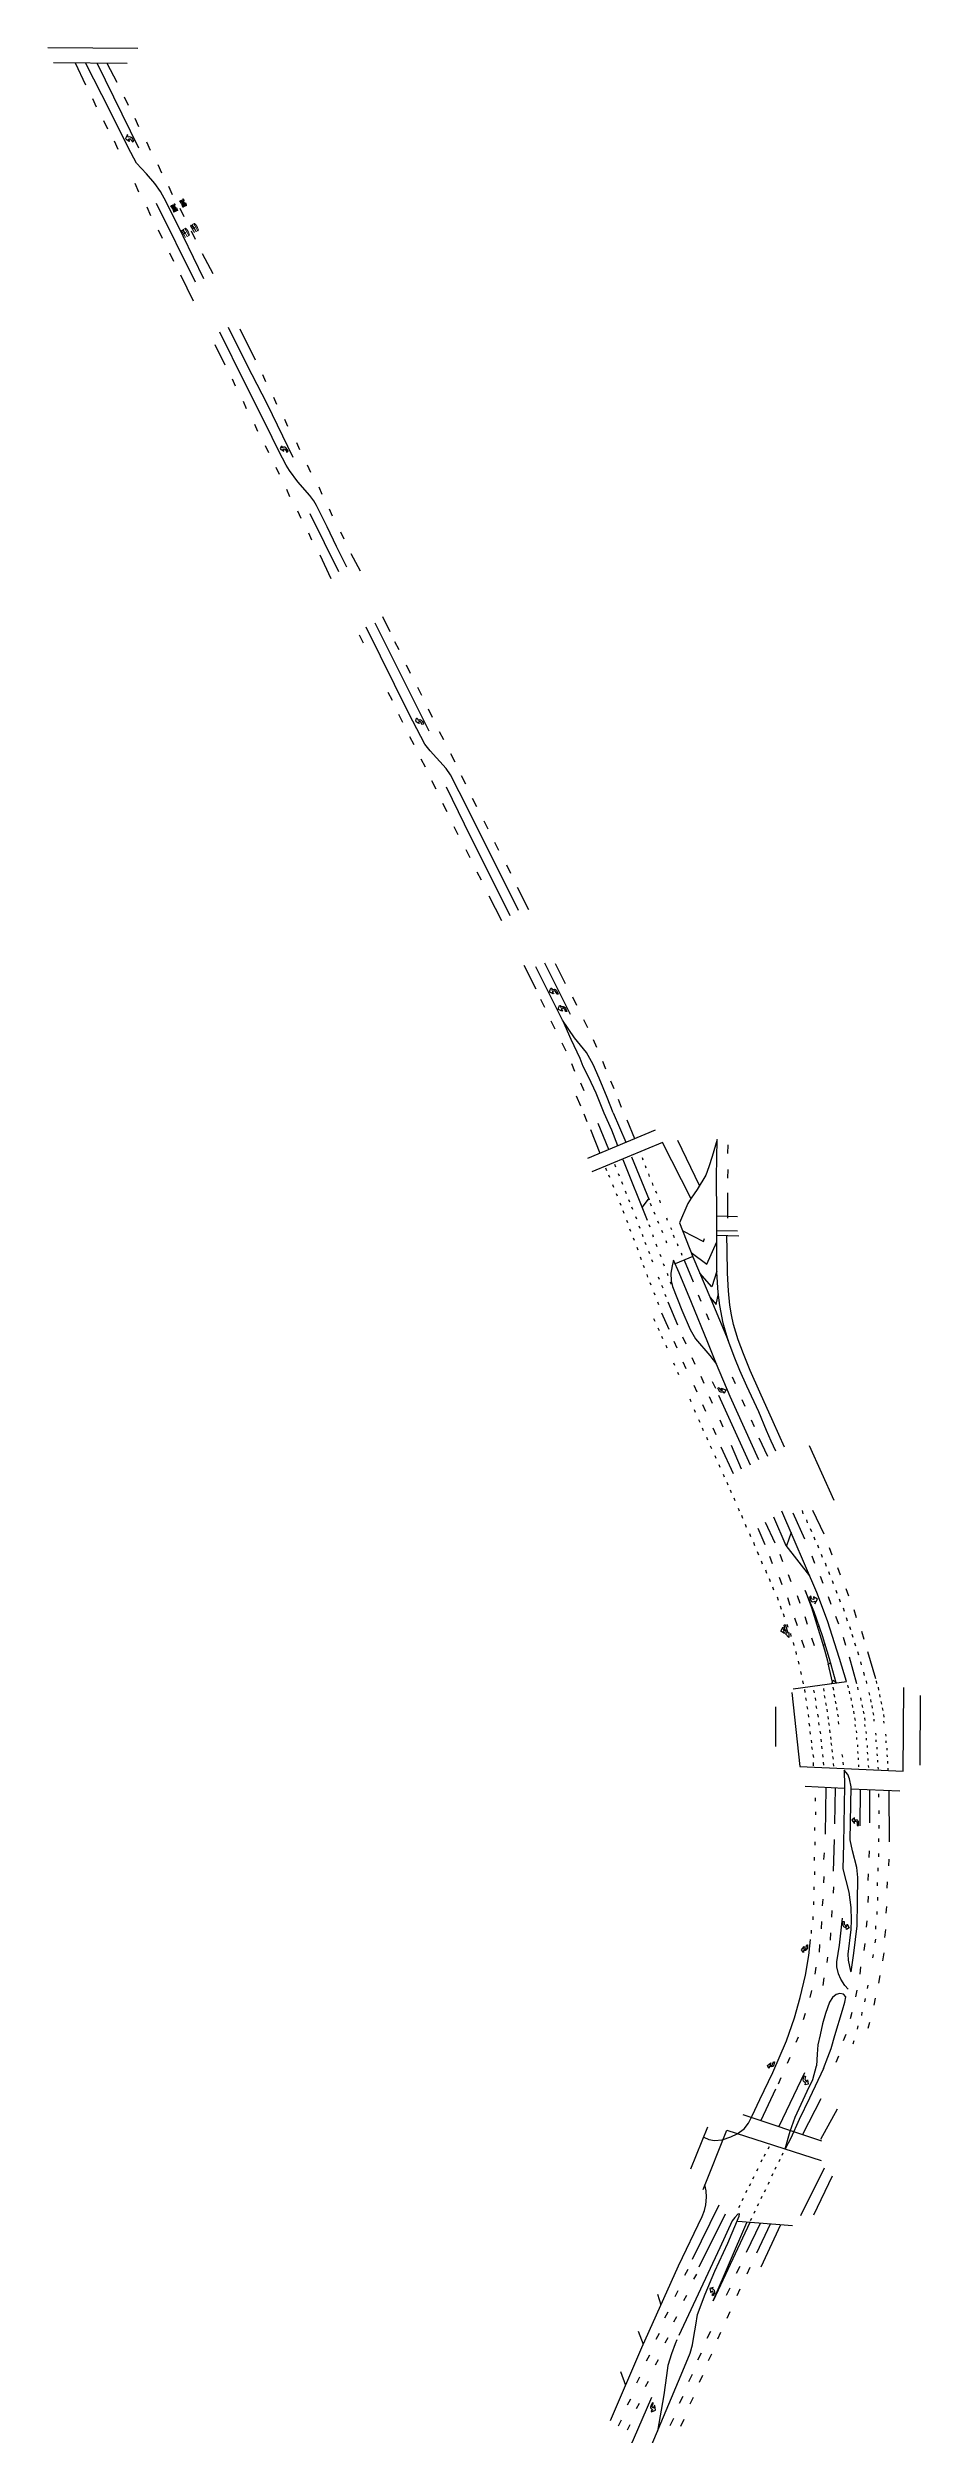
# Model space of a CAD drawing. Extents: x 6448775 to 6456929, y 1869110 to 1876805.
# Drawn here: x 6451612 to 6452513, y 1873497 to 1875964 of the extents above; entities that cross this region are included whole.
import ezdxf
from ezdxf.enums import TextEntityAlignment as Align

# ---------------------------------------------------------------- set-up
doc = ezdxf.new("R2010")
doc.units = 0
doc.header["$LTSCALE"] = 100
doc.header["$MEASUREMENT"] = 0
doc.linetypes.add('D5', pattern=[1.05, 1, -0.05])
doc.layers.add('150', color=3, linetype='D5')
doc.layers.add('154', color=3, linetype='CONTINUOUS')
doc.styles.get("Standard").update_dxf_attribs({"font": 'SIMPLEX.SHX'})

msp = doc.modelspace()

# ---------------------------------------------------------------- linework, layer by layer
at = {"layer": '150'}
for points in [[(6452196, 1874862.8), (6452189.7, 1874878.7), (6452181.3, 1874898.9), (6452175.2, 1874913), (6452168.2, 1874925.3), (6452156, 1874940.4), (6452143.5, 1874958.6), (6452116, 1875013.9)], [(6452143.5, 1874958.6), (6452152, 1874939.1), (6452161.3, 1874919.5), (6452164.6, 1874911)], [(6452164.6, 1874911), (6452170.3, 1874899.8), (6452177.9, 1874883.5), (6452186.3, 1874862.8), (6452194.1, 1874845.4), (6452200.5, 1874829.1)], [(6452196, 1874862.8), (6452208.9, 1874832.6)], [(6452231.4, 1874751.5), (6452206.3, 1874814.5)], [(6452214.9, 1874817.6), (6452233.2, 1874773.1)], [(6452232.6, 1874774.7), (6452225.8, 1874765.5)], [(6452346.4, 1874504.2), (6452316.8, 1874569.8), (6452302.7, 1874603), (6452293.6, 1874625.6), (6452276.9, 1874667), (6452264.2, 1874697.6), (6452258.3, 1874710.7), (6452256.8, 1874704.8), (6452255.5, 1874697.1), (6452255.7, 1874689.3), (6452257.3, 1874683.4), (6452266.8, 1874659), (6452275.3, 1874638.9), (6452281, 1874629.4), (6452295.7, 1874612.2), (6452302.7, 1874603)], [(6452361.7, 1874445.3), (6452374.5, 1874415.6), (6452398.9, 1874384.3)], [(6452436.9, 1874275), (6452429.8, 1874298.9), (6452417.5, 1874337.7), (6452406.4, 1874367.1), (6452370.1, 1874451.2)], [(6452379.7, 1874428.9), (6452374.9, 1874415.2)], [(6452426.5, 1874273.6), (6452419.5, 1874298.6), (6452412.2, 1874322.3), (6452403.5, 1874347.1), (6452394.4, 1874369.1), (6452400.7, 1874351.4), (6452407.9, 1874329.3), (6452411, 1874319.1), (6452414.2, 1874307.6), (6452417.3, 1874296.5), (6452418.8, 1874289.2), (6452422.5, 1874273)], [(6452413.3, 1873874.8), (6452417.8, 1873886.5), (6452421.2, 1873895.5), (6452425.1, 1873909), (6452433, 1873935.2), (6452435.4, 1873943.5), (6452436.2, 1873949.1), (6452433.9, 1873951.7), (6452430, 1873952.6), (6452426.4, 1873951.3), (6452422.7, 1873948.5), (6452419.3, 1873943.5), (6452415.2, 1873931.8), (6452412.4, 1873921), (6452409.8, 1873909.7), (6452407.3, 1873899.4), (6452406.6, 1873889.7), (6452406, 1873877.7)], [(6452413.3, 1873874.8), (6452398.9, 1873844.3), (6452388, 1873822.2), (6452379.6, 1873802.9), (6452373.6, 1873792), (6452378.9, 1873810), (6452384.1, 1873824.6), (6452396.3, 1873851.6), (6452402.1, 1873863.6), (6452406, 1873877.7)], [(6452235.1, 1873484.4), (6452266.3, 1873558.3), (6452275.4, 1873580.6), (6452277.9, 1873589.3), (6452279.4, 1873598), (6452281.4, 1873609.6), (6452282.9, 1873620.5), (6452290.9, 1873641.6), (6452301.1, 1873665.4), (6452314.4, 1873694.5), (6452326.1, 1873722.3), (6452326.5, 1873724.7), (6452324.7, 1873724.3), (6452321.8, 1873720.9), (6452319, 1873717.5), (6452306.3, 1873689.5), (6452259.9, 1873590.4), (6452256.1, 1873580.1), (6452252.5, 1873567.8), (6452251, 1873557.4), (6452248.2, 1873537.6), (6452241.8, 1873500.1)]]:
    msp.add_lwpolyline(points, dxfattribs=at)
msp.add_lwpolyline([(6452441.9, 1873975), (6452444.7, 1873994.1), (6452448, 1874022.3), (6452448.5, 1874047.3), (6452448.7, 1874072.4), (6452447.6, 1874082.9), (6452443.4, 1874100), (6452440.7, 1874111.3), (6452441.8, 1874166.3), (6452440.1, 1874174.3), (6452438.5, 1874178.9), (6452434.5, 1874183.4), (6452435.1, 1874167.1), (6452434, 1874107.1), (6452433.4, 1874081.4), (6452439.6, 1874057.1), (6452441.5, 1874041.3), (6452441.8, 1874028.4), (6452441.5, 1874018.5), (6452438.5, 1873993.1), (6452438.8, 1873987), (6452441.2, 1873975.4)], close=True, dxfattribs=at)
at = {"layer": '154'}
for points in [[(6451704.5, 1875963.1), (6451611.5, 1875964)], [(6451617.6, 1875948.7), (6451693.7, 1875948)], [(6451639.8, 1875948.5), (6451650.7, 1875925.8)], [(6451772.9, 1875725.3), (6451751.6, 1875769.2), (6451733.8, 1875804.6), (6451728.1, 1875815.5), (6451722.3, 1875823.7), (6451713.6, 1875833.7), (6451703.2, 1875844.6), (6451694.6, 1875860.8), (6451675.9, 1875898.4), (6451650.6, 1875948.4)], [(6451662.3, 1875948.3), (6451705.3, 1875860.4)], [(6451672.5, 1875948.2), (6451683.1, 1875928.6)], [(6451657.7, 1875911.5), (6451661.6, 1875902.8)], [(6451690.5, 1875913.2), (6451694.5, 1875904.5)], [(6451669.2, 1875888.9), (6451673.2, 1875880.2)], [(6451701.6, 1875891.3), (6451705.5, 1875882.6)], [(6451680.1, 1875867.8), (6451684, 1875859.1)], [(6451713.6, 1875866.9), (6451717.5, 1875858.2)], [(6451725.3, 1875843.5), (6451729.2, 1875834.8)], [(6451701.4, 1875823.9), (6451705.3, 1875815.2)], [(6451764.2, 1875721.8), (6451723.8, 1875803.1)], [(6451736.2, 1875821.1), (6451740.1, 1875812.4)], [(6451713.8, 1875799.4), (6451717.7, 1875790.7)], [(6451725.8, 1875775.7), (6451729.7, 1875767)], [(6451748.1, 1875798.3), (6451752.1, 1875789.6)], [(6451737.5, 1875752), (6451741.4, 1875743.3)], [(6451759.9, 1875774.8), (6451763.8, 1875766.1)], [(6451771.2, 1875751.4), (6451782.1, 1875730.7)], [(6451748.8, 1875729.1), (6451761.9, 1875702.3)], [(6451784.1, 1875657.4), (6451794.7, 1875636.1)], [(6451920.7, 1875427), (6451910, 1875448.5), (6451900.2, 1875468.7), (6451889.4, 1875490.9), (6451886.5, 1875495.6), (6451882.4, 1875501.1), (6451870, 1875515.4), (6451861.3, 1875526.9), (6451858, 1875532.5), (6451850.2, 1875546.9), (6451836.7, 1875575.1), (6451815.2, 1875617.5), (6451789.3, 1875670.1)], [(6451798, 1875675.1), (6451817.3, 1875636.3), (6451837.8, 1875596.1), (6451864.8, 1875540.8)], [(6451809.9, 1875673.4), (6451826, 1875641.5)], [(6451805.6, 1875614), (6451802.4, 1875621.4)], [(6451836.9, 1875618.6), (6451833.7, 1875626)], [(6451848.4, 1875595.1), (6451845.2, 1875602.5)], [(6451817.1, 1875590.8), (6451813.9, 1875598.2)], [(6451859.7, 1875572.3), (6451856.5, 1875579.7)], [(6451828.7, 1875567.3), (6451825.4, 1875574.7)], [(6451872.1, 1875548.2), (6451868.9, 1875555.6)], [(6451840, 1875545.2), (6451836.7, 1875552.5)], [(6451850.9, 1875522.8), (6451847.6, 1875530.2)], [(6451883.3, 1875525), (6451880, 1875532.4)], [(6451861.7, 1875499.8), (6451858.5, 1875507.2)], [(6451895.2, 1875502.2), (6451892, 1875509.6)], [(6451873.3, 1875477.4), (6451870, 1875484.8)], [(6451882.4, 1875482.4), (6451912.2, 1875422.4)], [(6451905.9, 1875479.6), (6451902.6, 1875487)], [(6451884.6, 1875454.8), (6451881.3, 1875462.2)], [(6451917.8, 1875455.9), (6451914.6, 1875463.3)], [(6451904.6, 1875414.9), (6451893, 1875439.4)], [(6451934.6, 1875422.9), (6451925.2, 1875440.7)], [(6451937.9, 1875348.5), (6451933.6, 1875356.9)], [(6452098.2, 1875072.1), (6452067.3, 1875133.9), (6452036.6, 1875194.7), (6452027.7, 1875212.3), (6452023.4, 1875219), (6452006.9, 1875237.2), (6452001.4, 1875243.9), (6451984.8, 1875275.7), (6451940.7, 1875365)], [(6451949.6, 1875369.4), (6452005.5, 1875257.8)], [(6451957.4, 1875376.2), (6451965.1, 1875360.7)], [(6451974.6, 1875341.5), (6451970.3, 1875350)], [(6451986.6, 1875317.2), (6451982.3, 1875325.6)], [(6451967.7, 1875289.2), (6451963.3, 1875297.6)], [(6451998.3, 1875294.4), (6451994, 1875302.8)], [(6451978.6, 1875266.4), (6451974.3, 1875274.9)], [(6452009.2, 1875271.6), (6452004.9, 1875280.1)], [(6452020.8, 1875248.4), (6452016.4, 1875256.9)], [(6451990.1, 1875243.2), (6451985.8, 1875251.7)], [(6452032.5, 1875225.4), (6452028.1, 1875233.9)], [(6452001.9, 1875220.2), (6451997.5, 1875228.6)], [(6452043.6, 1875202.8), (6452039.2, 1875211.3)], [(6452012.9, 1875197.6), (6452008.6, 1875206.1)], [(6452023.2, 1875199.8), (6452048.1, 1875148.8), (6452081.4, 1875082.5), (6452089.1, 1875066.9)], [(6452054.9, 1875179.3), (6452050.5, 1875187.8)], [(6452024.2, 1875174.1), (6452019.9, 1875182.6)], [(6452035.8, 1875150.2), (6452031.4, 1875158.7)], [(6452066.8, 1875156.1), (6452062.5, 1875164.6)], [(6452048.1, 1875126.4), (6452043.8, 1875134.8)], [(6452077.9, 1875134), (6452073.6, 1875142.4)], [(6452059.9, 1875103.3), (6452055.5, 1875111.8)], [(6452090.3, 1875110.3), (6452086, 1875118.8)], [(6452080.7, 1875061.4), (6452067.8, 1875087)], [(6452108.8, 1875072.9), (6452097, 1875095.9)], [(6452103.5, 1875015.5), (6452115.8, 1874991)], [(6452124.9, 1875017.9), (6452151.5, 1874965.1)], [(6452135.9, 1875017.4), (6452146.4, 1874996.8)], [(6452120.9, 1874980.5), (6452124.9, 1874972.2)], [(6452153.9, 1874982.7), (6452158, 1874974.4)], [(6452131.5, 1874958), (6452135.5, 1874949.8)], [(6452165.1, 1874959.4), (6452169.2, 1874951.1)], [(6452175.2, 1874938.8), (6452178.5, 1874930.7)], [(6452142.9, 1874935.2), (6452147, 1874926.9)], [(6452152.9, 1874914), (6452156.1, 1874905.9)], [(6452184.8, 1874916.4), (6452188, 1874908.3)], [(6452162.2, 1874894.1), (6452165.5, 1874886)], [(6452193.3, 1874896.1), (6452196.6, 1874888)], [(6452157.5, 1874880.4), (6452162, 1874870.2)], [(6452201, 1874877), (6452204.2, 1874868.9)], [(6452165.5, 1874861.9), (6452168.8, 1874853.8)], [(6452169.8, 1874816.2), (6452239.8, 1874845.5)], [(6452172.3, 1874845.6), (6452182.2, 1874821.4)], [(6452180.1, 1874852.3), (6452191.2, 1874825.2)], [(6452210, 1874855.8), (6452217.9, 1874836.4)], [(6452276, 1874774.7), (6452247, 1874832.1), (6452173.9, 1874802)], [(6452227, 1874814), (6452226.1, 1874816.5)], [(6452262.4, 1874834.5), (6452284.9, 1874788.3)], [(6452363.9, 1874513), (6452359.3, 1874523.5), (6452354.2, 1874534.6), (6452346.3, 1874553.9), (6452334.1, 1874580.3), (6452326.7, 1874596.7), (6452321.6, 1874609.2), (6452314.8, 1874627.6), (6452309.7, 1874645.5), (6452306, 1874663.9), (6452304.5, 1874677.2), (6452303.1, 1874698.2), (6452303.1, 1874726.6), (6452303.1, 1874756.4), (6452302.8, 1874796.6), (6452303.4, 1874835.2), (6452298.3, 1874817.9), (6452294.9, 1874807.1), (6452291.8, 1874798.6), (6452282.7, 1874783.6), (6452276.4, 1874774.8), (6452273, 1874769.1), (6452264.5, 1874749.3), (6452278.1, 1874714.1), (6452296.9, 1874670.3), (6452314.8, 1874627.6)], [(6452314.3, 1874830), (6452314.1, 1874821)], [(6452189.3, 1874803.1), (6452188.4, 1874805.6)], [(6452192.5, 1874796), (6452191.5, 1874798.5)], [(6452196.7, 1874785.9), (6452195.7, 1874788.4)], [(6452198.5, 1874806.9), (6452197.6, 1874809.4)], [(6452202.4, 1874797.4), (6452201.5, 1874799.9)], [(6452205.8, 1874789), (6452204.9, 1874791.5)], [(6452230.1, 1874805.8), (6452229.2, 1874808.3)], [(6452233.5, 1874797.2), (6452232.6, 1874799.7)], [(6452237.4, 1874787.9), (6452236.5, 1874790.4)], [(6452314.3, 1874804.5), (6452314.1, 1874795.5)], [(6452200.4, 1874776.9), (6452199.5, 1874779.3)], [(6452204, 1874767.2), (6452203, 1874769.7)], [(6452209.7, 1874779.3), (6452208.8, 1874781.8)], [(6452213.1, 1874770.6), (6452212.2, 1874773.1)], [(6452216.3, 1874762.9), (6452215.3, 1874765.4)], [(6452235.6, 1874766.6), (6452234.6, 1874769.1)], [(6452241, 1874779.5), (6452240.1, 1874782)], [(6452244.9, 1874770), (6452244, 1874772.5)], [(6452313.9, 1874780.3), (6452313.9, 1874754.2)], [(6452207.2, 1874759), (6452206.3, 1874761.5)], [(6452211, 1874749.2), (6452210, 1874751.7)], [(6452214.1, 1874740.4), (6452213.1, 1874742.8)], [(6452220.3, 1874752.9), (6452219.4, 1874755.4)], [(6452223.7, 1874743.5), (6452222.8, 1874745.9)], [(6452234, 1874744.7), (6452233.1, 1874747.2)], [(6452239.3, 1874757.7), (6452238.4, 1874760.2)], [(6452243, 1874748.6), (6452242.1, 1874751.1)], [(6452247.1, 1874738.8), (6452246.1, 1874741.3)], [(6452252.2, 1874751.7), (6452251.3, 1874754.2)], [(6452256.5, 1874741.8), (6452255.6, 1874744.2)], [(6452267.8, 1874740.8), (6452289.2, 1874730), (6452290.4, 1874733)], [(6452324.5, 1874755.4), (6452303.1, 1874756)], [(6452324.5, 1874740.5), (6452303.1, 1874741.1)], [(6452218, 1874731), (6452217, 1874733.5)], [(6452221.7, 1874721.1), (6452220.8, 1874723.6)], [(6452227, 1874734.6), (6452226.1, 1874737.1)], [(6452229.9, 1874726.4), (6452229, 1874728.8)], [(6452233.7, 1874717.2), (6452232.7, 1874719.7)], [(6452237.7, 1874734.3), (6452236.8, 1874736.8)], [(6452241.3, 1874724.5), (6452240.4, 1874727)], [(6452245.5, 1874714.1), (6452244.6, 1874716.6)], [(6452251.4, 1874728.2), (6452250.5, 1874730.7)], [(6452259.3, 1874733.8), (6452258.4, 1874736.3)], [(6452278.1, 1874714.3), (6452260.1, 1874706.7)], [(6452263.2, 1874725), (6452262.3, 1874727.4)], [(6452267.3, 1874715.3), (6452266.4, 1874717.8)], [(6452276.4, 1874718.5), (6452292.8, 1874706.6), (6452303.1, 1874729.5)], [(6452325.6, 1874735.4), (6452303.1, 1874736)], [(6452372.8, 1874517.2), (6452361.1, 1874543.6), (6452347.5, 1874574.3), (6452337.4, 1874596.7), (6452330.5, 1874613.9), (6452325.2, 1874628.2), (6452320.3, 1874644.2), (6452318.3, 1874654.1), (6452316.4, 1874664), (6452315, 1874678.8), (6452314.1, 1874697.1), (6452313.7, 1874720.9), (6452313.4, 1874735.8)], [(6452225.1, 1874711.1), (6452224.2, 1874713.6)], [(6452228.2, 1874702.7), (6452227.3, 1874705.2)], [(6452231.8, 1874693.2), (6452230.9, 1874695.7)], [(6452236.8, 1874708.6), (6452235.9, 1874711.1)], [(6452243.8, 1874690.6), (6452242.9, 1874693.1)], [(6452248.9, 1874704.4), (6452248, 1874706.9)], [(6452252.8, 1874694.3), (6452251.9, 1874696.8)], [(6452269.4, 1874710.5), (6452278.5, 1874688.3)], [(6452303.1, 1874699.1), (6452297.8, 1874683.2), (6452285.4, 1874697)], [(6452235.2, 1874684.7), (6452234.3, 1874687.2)], [(6452239.3, 1874674.3), (6452238.3, 1874676.8)], [(6452243.2, 1874664.6), (6452242.2, 1874667.1)], [(6452247.7, 1874681.6), (6452246.3, 1874684.5)], [(6452250.6, 1874672.7), (6452249.5, 1874675)], [(6452252.3, 1874667.7), (6452262.4, 1874643.8)], [(6452256.1, 1874685.3), (6452255.1, 1874687.8)], [(6452283.8, 1874674.6), (6452286.4, 1874668.2)], [(6452296.1, 1874672.1), (6452302.2, 1874664.8), (6452304.6, 1874676.2)], [(6452237.7, 1874650.2), (6452238.8, 1874647.6)], [(6452242.2, 1874640.6), (6452243.3, 1874638)], [(6452245.8, 1874656.3), (6452253.4, 1874639.4)], [(6452292.1, 1874655.3), (6452294.6, 1874648.9)], [(6452245.7, 1874632.2), (6452246.8, 1874629.6)], [(6452250.3, 1874622.6), (6452251.3, 1874620)], [(6452261.9, 1874619.5), (6452258.8, 1874626.4)], [(6452271.2, 1874623.9), (6452268, 1874630.9)], [(6452258.2, 1874604.5), (6452259.2, 1874601.9)], [(6452262.4, 1874594.9), (6452263.4, 1874592.3)], [(6452271.5, 1874598.2), (6452268.3, 1874605.1)], [(6452280.8, 1874602.6), (6452277.6, 1874609.5)], [(6452275, 1874567.1), (6452276, 1874564.4)], [(6452282.7, 1874574.2), (6452279.5, 1874581.1)], [(6452289.8, 1874583.2), (6452286.7, 1874590.2)], [(6452298.5, 1874562.4), (6452295.3, 1874569.3)], [(6452301.9, 1874577.9), (6452298.7, 1874584.9)], [(6452304.8, 1874571.2), (6452337.5, 1874499)], [(6452322.3, 1874582.6), (6452319.1, 1874589.5)], [(6452332.4, 1874559.2), (6452329.3, 1874566.2)], [(6452279.7, 1874556.1), (6452280.7, 1874553.5)], [(6452284.2, 1874545.9), (6452285.3, 1874543.3)], [(6452291.5, 1874554.1), (6452288.4, 1874561.1)], [(6452309.7, 1874538.1), (6452306.5, 1874545.1)], [(6452341.9, 1874538.4), (6452338.7, 1874545.3)], [(6452287.9, 1874537.2), (6452289, 1874534.6)], [(6452292.3, 1874527.6), (6452293.3, 1874525)], [(6452296.3, 1874518.5), (6452297.4, 1874515.9)], [(6452302.5, 1874529.9), (6452299.3, 1874536.9)], [(6452307.3, 1874517.5), (6452320, 1874489.9)], [(6452317.9, 1874519.2), (6452328.2, 1874495)], [(6452355.7, 1874507.8), (6452346.9, 1874526.6)], [(6452424.2, 1874462.2), (6452398.9, 1874518.8)], [(6452301, 1874508.6), (6452302.1, 1874506)], [(6452305, 1874499.2), (6452306.1, 1874496.6)], [(6452309.6, 1874489.2), (6452310.6, 1874486.5)], [(6452313.4, 1874481), (6452314.5, 1874478.4)], [(6452316.7, 1874473.1), (6452317.7, 1874470.5)], [(6452320.7, 1874464.8), (6452321.7, 1874462.2)], [(6452325.1, 1874454.2), (6452326.2, 1874451.5)], [(6452329.9, 1874443.4), (6452328.9, 1874446.6)], [(6452381.5, 1874449.5), (6452393.5, 1874422.5)], [(6452392.4, 1874448.5), (6452391.4, 1874451.7)], [(6452401.8, 1874452.2), (6452413.6, 1874427.6)], [(6452333.8, 1874434.3), (6452332.7, 1874437.5)], [(6452338.1, 1874424.5), (6452337.1, 1874427.8)], [(6452342.3, 1874415.4), (6452341.2, 1874418.7)], [(6452345.4, 1874433.6), (6452352.6, 1874416.6)], [(6452353, 1874439.7), (6452362.8, 1874418.4)], [(6452396.9, 1874439), (6452395.9, 1874442.3)], [(6452401.1, 1874429.6), (6452400, 1874432.9)], [(6452404.6, 1874421), (6452403.6, 1874424.2)], [(6452346.3, 1874405.7), (6452345.2, 1874409)], [(6452350.3, 1874396.2), (6452349.3, 1874399.4)], [(6452360.7, 1874396.7), (6452357.9, 1874404.3)], [(6452371.2, 1874398.9), (6452368.4, 1874406.4)], [(6452404.2, 1874397), (6452401.4, 1874404.6)], [(6452408.3, 1874412.7), (6452407.3, 1874415.9)], [(6452412.3, 1874403.1), (6452411.3, 1874406.4)], [(6452416.5, 1874394), (6452415.5, 1874397.3)], [(6452422.2, 1874405.6), (6452419.5, 1874413.2)], [(6452354.6, 1874386.8), (6452353.6, 1874390)], [(6452358.5, 1874378), (6452357.4, 1874381.2)], [(6452361.9, 1874369.5), (6452360.8, 1874372.7)], [(6452370.5, 1874374.8), (6452367.8, 1874382.4)], [(6452379.8, 1874377.9), (6452377, 1874385.4)], [(6452413, 1874376.2), (6452410.2, 1874383.7)], [(6452419.9, 1874385.2), (6452418.9, 1874388.5)], [(6452423.6, 1874376), (6452422.6, 1874379.2)], [(6452427.3, 1874365.9), (6452426.3, 1874369.2)], [(6452430.9, 1874384.8), (6452428.1, 1874392.4)], [(6452439.5, 1874363.4), (6452436.6, 1874370.8)], [(6452366.7, 1874358.9), (6452365.7, 1874362.1)], [(6452370, 1874349.6), (6452368.9, 1874352.9)], [(6452373, 1874341.6), (6452372, 1874344.9)], [(6452378.8, 1874353.6), (6452376.3, 1874361.6)], [(6452389.1, 1874355.6), (6452386.5, 1874363.7)], [(6452421.3, 1874354.6), (6452418.5, 1874362.5)], [(6452430.8, 1874357), (6452429.8, 1874360.2)], [(6452434.8, 1874347.4), (6452433.8, 1874350.7)], [(6452444.5, 1874349.5), (6452447.1, 1874341.1)], [(6452376.6, 1874330.8), (6452375.6, 1874334.1)], [(6452379, 1874324.8), (6452379.5, 1874321.7)], [(6452386.4, 1874332.6), (6452383.8, 1874340.6)], [(6452396.8, 1874333.9), (6452394.2, 1874342)], [(6452403.8, 1874311.9), (6452401.3, 1874319.9)], [(6452407.1, 1874331.8), (6452408.7, 1874332.2)], [(6452429.1, 1874334.4), (6452426.1, 1874342.3)], [(6452433.6, 1874320.9), (6452436.1, 1874312.6)], [(6452438, 1874337.5), (6452437, 1874340.8)], [(6452441.4, 1874328.5), (6452440.4, 1874331.7)], [(6452443.8, 1874320.4), (6452442.8, 1874323.7)], [(6452452.4, 1874327.1), (6452455, 1874318.7)], [(6452381.9, 1874315.5), (6452382.5, 1874312.4)], [(6452384.6, 1874306), (6452385.1, 1874302.9)], [(6452387.2, 1874295.9), (6452387.7, 1874292.8)], [(6452393.6, 1874309.7), (6452391, 1874317.7)], [(6452412.8, 1874312.5), (6452415, 1874313.3)], [(6452439.7, 1874300.4), (6452447.4, 1874273.1)], [(6452446.8, 1874311.5), (6452445.7, 1874314.8)], [(6452449.7, 1874302.3), (6452448.6, 1874305.6)], [(6452452.7, 1874292.2), (6452451.7, 1874295.5)], [(6452458.6, 1874305.9), (6452466.9, 1874278)], [(6452381.8, 1874267.5), (6452436.9, 1874275)], [(6452389.5, 1874285.4), (6452390.1, 1874282.4)], [(6452391.7, 1874275.7), (6452392.3, 1874272.6)], [(6452418.2, 1874292.2), (6452418.8, 1874293.9), (6452421.1, 1874292.8)], [(6452422, 1874273), (6452423.2, 1874276.5), (6452426.3, 1874273.5)], [(6452438.1, 1874271.2), (6452438.6, 1874268.4)], [(6452455.8, 1874281.3), (6452454.8, 1874284.7)], [(6452457.2, 1874275.8), (6452457.7, 1874273)], [(6452467.7, 1874275.6), (6452468.2, 1874272.8)], [(6452363.8, 1874248.9), (6452363.7, 1874207.8)], [(6452380.5, 1874263.8), (6452388.7, 1874187), (6452495.7, 1874182.2), (6452496.3, 1874268.9)], [(6452393.6, 1874266.6), (6452394.1, 1874263.5)], [(6452394.7, 1874258.1), (6452395.2, 1874255.3)], [(6452396.2, 1874249.1), (6452396.7, 1874246.3)], [(6452403.1, 1874266.1), (6452403.6, 1874263.3)], [(6452404.6, 1874258.2), (6452405.1, 1874255.4)], [(6452405.4, 1874250), (6452405.9, 1874247.2)], [(6452413.2, 1874267.8), (6452413.7, 1874265)], [(6452414, 1874260.7), (6452414.5, 1874257.9)], [(6452415.5, 1874253.1), (6452416, 1874250.3)], [(6452416.6, 1874246.3), (6452417.1, 1874243.5)], [(6452423, 1874269), (6452423.5, 1874266.2)], [(6452424.1, 1874261.8), (6452424.6, 1874259)], [(6452425.4, 1874254.7), (6452425.9, 1874251.9)], [(6452426.6, 1874248.1), (6452427.1, 1874245.3)], [(6452439.8, 1874265.1), (6452440.3, 1874262.3)], [(6452441.4, 1874258.2), (6452441.9, 1874255.4)], [(6452442.9, 1874250.9), (6452443.4, 1874248.1)], [(6452448.4, 1874269.3), (6452448.9, 1874266.5)], [(6452451.5, 1874258.2), (6452452, 1874255.4)], [(6452453, 1874250.9), (6452453.5, 1874248.1)], [(6452460.2, 1874263.8), (6452460.7, 1874261)], [(6452461.7, 1874256.5), (6452462.2, 1874253.7)], [(6452463.1, 1874250.1), (6452463.6, 1874247.3)], [(6452469.6, 1874269), (6452470.1, 1874266.2)], [(6452471.1, 1874261.7), (6452471.6, 1874258.9)], [(6452472.6, 1874254.3), (6452473.1, 1874251.5)], [(6452474, 1874247.9), (6452474.5, 1874245.1)], [(6452513.3, 1874260.5), (6452512.7, 1874188.7)], [(6452397.3, 1874240.9), (6452397.8, 1874238.1)], [(6452398.2, 1874231.8), (6452398.7, 1874229)], [(6452399, 1874223.4), (6452399.5, 1874220.6)], [(6452407.2, 1874241.1), (6452407.7, 1874238.3)], [(6452408.1, 1874232.8), (6452408.6, 1874230)], [(6452409.5, 1874223.7), (6452410, 1874220.9)], [(6452417.6, 1874239), (6452418.1, 1874236.2)], [(6452418.5, 1874232.4), (6452419, 1874229.6)], [(6452419.4, 1874224.9), (6452419.9, 1874222.1)], [(6452427.8, 1874241.2), (6452428.3, 1874238.4)], [(6452428.3, 1874233.8), (6452428.8, 1874231)], [(6452444.2, 1874244.5), (6452444.7, 1874241.7)], [(6452445.4, 1874237.5), (6452445.9, 1874234.7)], [(6452446.2, 1874228.4), (6452446, 1874230.6)], [(6452447.6, 1874221.8), (6452447.4, 1874224)], [(6452454.4, 1874244.5), (6452454.9, 1874241.7)], [(6452455.6, 1874237.5), (6452456, 1874234.7)], [(6452456.3, 1874228.4), (6452456.1, 1874230.6)], [(6452457.7, 1874221.2), (6452457.5, 1874223.4)], [(6452464.3, 1874243.1), (6452464.8, 1874240.3)], [(6452465.8, 1874234), (6452465.6, 1874236.1)], [(6452467.6, 1874219.5), (6452467.5, 1874221.7)], [(6452475.2, 1874240.9), (6452475.6, 1874238.1)], [(6452475.9, 1874231.8), (6452475.7, 1874234)], [(6452400.5, 1874214.5), (6452401, 1874211.7)], [(6452401, 1874207.5), (6452401.5, 1874204.7)], [(6452402.4, 1874199.4), (6452402.9, 1874196.6)], [(6452410.4, 1874215.5), (6452410.9, 1874212.7)], [(6452411.2, 1874208.1), (6452411.7, 1874205.3)], [(6452412.1, 1874199.6), (6452412.6, 1874196.8)], [(6452420.4, 1874217.8), (6452420.9, 1874215)], [(6452421, 1874211.5), (6452421.5, 1874208.7)], [(6452421.8, 1874204.8), (6452422.3, 1874202)], [(6452422.7, 1874197.6), (6452423.2, 1874194.8)], [(6452432.3, 1874199.6), (6452432.8, 1874196.8)], [(6452447.7, 1874215), (6452447.6, 1874217.2)], [(6452448.8, 1874207.4), (6452448.7, 1874209.6)], [(6452449, 1874200.5), (6452448.8, 1874202.7)], [(6452449.4, 1874193.9), (6452449.3, 1874196)], [(6452457.8, 1874214.4), (6452457.7, 1874216.6)], [(6452458.9, 1874206.8), (6452458.8, 1874208.9)], [(6452459.1, 1874199.9), (6452458.9, 1874202.1)], [(6452467.8, 1874212.7), (6452467.6, 1874214.8)], [(6452468.9, 1874205.1), (6452468.7, 1874207.2)], [(6452469, 1874198.2), (6452468.9, 1874200.4)], [(6452477.9, 1874218.4), (6452477.7, 1874220.6)], [(6452478.1, 1874211.6), (6452477.9, 1874213.8)], [(6452479.1, 1874204), (6452479, 1874206.1)], [(6452479.3, 1874197.1), (6452479.1, 1874199.3)], [(6452403.1, 1874187.9), (6452403.1, 1874191.3)], [(6452412.8, 1874191.5), (6452413.3, 1874188.7)], [(6452423.2, 1874190.4), (6452423.7, 1874187.6)], [(6452433.2, 1874191.8), (6452433.7, 1874189)], [(6452449.9, 1874186.7), (6452449.7, 1874188.9)], [(6452459.5, 1874193.2), (6452459.4, 1874195.4)], [(6452460, 1874186.1), (6452459.9, 1874188.3)], [(6452469.5, 1874191.5), (6452469.3, 1874193.7)], [(6452470, 1874184.4), (6452469.8, 1874186.6)], [(6452479.8, 1874190.4), (6452479.6, 1874192.6)], [(6452480.2, 1874183.3), (6452480.1, 1874185.5)], [(6452434.7, 1874164.5), (6452394.2, 1874166.6)], [(6452405, 1874151.4), (6452405, 1874154.8)], [(6452415.6, 1874165.5), (6452414.9, 1874117.1)], [(6452425.3, 1874165), (6452424.8, 1874127.8)], [(6452492.2, 1874161.6), (6452441.6, 1874163.7)], [(6452451.1, 1874163.3), (6452450.8, 1874125.7)], [(6452460.7, 1874162.9), (6452460.7, 1874128.8)], [(6452470.5, 1874155.4), (6452470.5, 1874158.8)], [(6452480.8, 1874162.1), (6452481.2, 1874109.3)], [(6452404.3, 1874120.9), (6452404.3, 1874124.2)], [(6452405.2, 1874137.1), (6452405.2, 1874140.4)], [(6452470.9, 1874138.1), (6452470.9, 1874141.5)], [(6452470.9, 1874123.2), (6452470.9, 1874126.6)], [(6452404.8, 1874105.8), (6452404.8, 1874109.1)], [(6452413.7, 1874091.1), (6452414.2, 1874097.9)], [(6452423.7, 1874078.8), (6452424.8, 1874111.7)], [(6452460.4, 1874093.2), (6452460.8, 1874100)], [(6452470.5, 1874109.4), (6452470.5, 1874112.7)], [(6452404.1, 1874090), (6452404.1, 1874093.4)], [(6452404.3, 1874075.3), (6452404.3, 1874078.6)], [(6452413.5, 1874066.9), (6452413.9, 1874073.6)], [(6452459.4, 1874069.4), (6452459.9, 1874076.2)], [(6452469.8, 1874079), (6452469.8, 1874082.4)], [(6452470.3, 1874093.7), (6452470.3, 1874097.1)], [(6452480.7, 1874084.6), (6452481.1, 1874091.4)], [(6452403.7, 1874059.5), (6452403.7, 1874062.8)], [(6452412.3, 1874043.1), (6452412.8, 1874049.9)], [(6452423.5, 1874056.1), (6452424, 1874062.9)], [(6452459.4, 1874046.4), (6452459.9, 1874053.1)], [(6452469.2, 1874063.7), (6452469.2, 1874067.1)], [(6452469.4, 1874048.7), (6452469.4, 1874052.1)], [(6452479, 1874061.3), (6452479.5, 1874068)], [(6452402.5, 1874028.7), (6452402.5, 1874032.1)], [(6452403.3, 1874044.1), (6452403.3, 1874047.5)], [(6452411.1, 1874019.3), (6452411.6, 1874027)], [(6452421.9, 1874031.4), (6452422.3, 1874038.2)], [(6452438.9, 1873957), (6452435.2, 1873960.8), (6452431.2, 1873967.3), (6452428.9, 1873972.7), (6452427.2, 1873979.9), (6452427.2, 1873985.2), (6452429.8, 1874002.3), (6452432.8, 1874030.5)], [(6452457.8, 1874020.9), (6452458.3, 1874027.7)], [(6452468.8, 1874034), (6452468.8, 1874037.4)], [(6452478.1, 1874035.6), (6452478.6, 1874042.4)], [(6452289.5, 1873804), (6452294.7, 1873801.4), (6452300.7, 1873800.6), (6452308.5, 1873801.1), (6452317.6, 1873804.2), (6452323.9, 1873807.4), (6452331.2, 1873812.6), (6452335.6, 1873818.3), (6452339.5, 1873826.1), (6452347.3, 1873842.8), (6452360.9, 1873870.9), (6452375.2, 1873903.5), (6452383.3, 1873927.2), (6452389, 1873948.4), (6452394.5, 1873971.6), (6452398.2, 1873991.7), (6452400, 1874008.3)], [(6452400.8, 1874014.6), (6452400.8, 1874018)], [(6452409, 1873995.3), (6452409.5, 1874003.2)], [(6452420.5, 1874015.3), (6452420.2, 1874007.7)], [(6452455.2, 1873996.9), (6452456.4, 1874004.2)], [(6452466.7, 1874005), (6452467.3, 1874008.6)], [(6452467.3, 1874019.1), (6452467.3, 1874022.4)], [(6452476.5, 1874010.3), (6452477.6, 1874018.5)], [(6452404.6, 1873972.5), (6452405.8, 1873979.7)], [(6452417, 1873984.4), (6452417.9, 1873990.2)], [(6452451.3, 1873972.3), (6452452, 1873980)], [(6452464.1, 1873989.2), (6452464.8, 1873992.8)], [(6452474.6, 1873986.3), (6452475.8, 1873994.4)], [(6452399.5, 1873948.3), (6452401.3, 1873955.5)], [(6452412.8, 1873960.6), (6452413.9, 1873968.6)], [(6452446.8, 1873949.2), (6452448, 1873956)], [(6452458.9, 1873957.7), (6452459.5, 1873961.2)], [(6452470.6, 1873963), (6452471.8, 1873971.1)], [(6452392.7, 1873925.7), (6452394.8, 1873932)], [(6452441.2, 1873926.8), (6452442.9, 1873933.1)], [(6452452.8, 1873929.7), (6452453.4, 1873933.2)], [(6452456.1, 1873943.8), (6452456.8, 1873947.3)], [(6452465.7, 1873940.3), (6452466.9, 1873947.6)], [(6452385, 1873902.3), (6452387.3, 1873907.7)], [(6452434.1, 1873904), (6452436.8, 1873910.4)], [(6452444.1, 1873900.4), (6452444.8, 1873904)], [(6452448.5, 1873915.6), (6452449.2, 1873919.1)], [(6452459.4, 1873916.6), (6452461.1, 1873922.9)], [(6452375.9, 1873880.4), (6452378.9, 1873886.7)], [(6452426.3, 1873881.5), (6452429.1, 1873887.9)], [(6452363.5, 1873853.5), (6452348.5, 1873821.2)], [(6452366.7, 1873859.2), (6452369.5, 1873865.6)], [(6452393.5, 1873870.4), (6452367.2, 1873815)], [(6452329.8, 1873827.5), (6452411.3, 1873800.2)], [(6452410.4, 1873843.6), (6452391.7, 1873806.8)], [(6452410.4, 1873801.9), (6452427.6, 1873833.4)], [(6452293.4, 1873814.4), (6452275.8, 1873770.7)], [(6452289, 1873749.7), (6452313.5, 1873811.1), (6452410.7, 1873779.8)], [(6452348.7, 1873778.5), (6452350, 1873780.9)], [(6452352.1, 1873784.4), (6452353.4, 1873786.7)], [(6452356, 1873792), (6452357.4, 1873794.4)], [(6452367.3, 1873778.7), (6452368.6, 1873781.1)], [(6452370.4, 1873785.4), (6452371.7, 1873787.8)], [(6452193.3, 1873511.2), (6452225.4, 1873586.5), (6452263.4, 1873671), (6452288, 1873721.8), (6452290.2, 1873728), (6452291.8, 1873733.9), (6452292.5, 1873742), (6452292.1, 1873748.4), (6452290.7, 1873754.6)], [(6452336.7, 1873753.6), (6452338.1, 1873756)], [(6452340.3, 1873761), (6452341.7, 1873763.4)], [(6452344.4, 1873769), (6452345.8, 1873771.4)], [(6452356, 1873755.3), (6452357.4, 1873757.7)], [(6452359.9, 1873763.9), (6452361.3, 1873766.3)], [(6452363.2, 1873770.9), (6452364.5, 1873773.3)], [(6452414, 1873771.9), (6452389.6, 1873722.6)], [(6452422.2, 1873763.5), (6452402.8, 1873723.2)], [(6452305.1, 1873733.8), (6452277.6, 1873677.4)], [(6452325.6, 1873731.1), (6452327, 1873733.5)], [(6452329.2, 1873738.6), (6452330.5, 1873741)], [(6452333.1, 1873746.6), (6452334.5, 1873749)], [(6452341.5, 1873725.3), (6452342.8, 1873727.7)], [(6452345.2, 1873733), (6452346.6, 1873735.4)], [(6452348.7, 1873740.6), (6452350, 1873743)], [(6452352.4, 1873747.3), (6452353.8, 1873749.7)], [(6452311.7, 1873724.4), (6452284.6, 1873669.4)], [(6452337, 1873715.7), (6452299.3, 1873634.7), (6452334.2, 1873715.9)], [(6452381.3, 1873712.2), (6452324.7, 1873716.6)], [(6452347.8, 1873714.8), (6452333.5, 1873684.6)], [(6452337.7, 1873717.9), (6452339.1, 1873720.3)], [(6452358.1, 1873714), (6452344, 1873684)], [(6452368.9, 1873713.2), (6452348.5, 1873669.5)], [(6452272.9, 1873667.2), (6452269.7, 1873661)], [(6452281.9, 1873662.4), (6452278.9, 1873657)], [(6452323.3, 1873663.3), (6452327.2, 1873670.7)], [(6452334.4, 1873662.7), (6452337.6, 1873669.7)], [(6452241.6, 1873641.7), (6452245.2, 1873630.6)], [(6452262.7, 1873645.1), (6452259.5, 1873638.9)], [(6452271.7, 1873640.4), (6452268.7, 1873634.9)], [(6452312.9, 1873640.7), (6452316.7, 1873648.1)], [(6452324, 1873640.1), (6452327.2, 1873647.1)], [(6452252.3, 1873623), (6452249.1, 1873616.8)], [(6452261.2, 1873618.3), (6452258.3, 1873612.8)], [(6452313.6, 1873616.7), (6452316.8, 1873623.8)], [(6452221.9, 1873603.5), (6452226.9, 1873589.9)], [(6452243.4, 1873601.1), (6452240.1, 1873594.9)], [(6452252.3, 1873596.4), (6452249.3, 1873591)], [(6452283.3, 1873573.7), (6452287.2, 1873581.1)], [(6452293, 1873596), (6452296.9, 1873603.5)], [(6452294.4, 1873573.1), (6452297.7, 1873580.1)], [(6452304.1, 1873595.4), (6452307.3, 1873602.4)], [(6452203.3, 1873561.7), (6452208.7, 1873547.5)], [(6452223.2, 1873556), (6452219.9, 1873549.8)], [(6452233.3, 1873578.6), (6452230.1, 1873572.4)], [(6452242.3, 1873573.9), (6452239.3, 1873568.4)], [(6452274.2, 1873551.3), (6452278, 1873558.8)], [(6452285.2, 1873550.7), (6452288.5, 1873557.8)], [(6452235.6, 1873534.7), (6452216.5, 1873491), (6452200.8, 1873458), (6452157.8, 1873368.4), (6452149.1, 1873351.6)], [(6452213.7, 1873533.2), (6452210.5, 1873527)], [(6452232.1, 1873551.3), (6452229.1, 1873545.8)], [(6452264.5, 1873528.8), (6452268.3, 1873536.2)], [(6452275.6, 1873528.1), (6452278.8, 1873535.2)], [(6452204.3, 1873511.3), (6452201.1, 1873505.1)], [(6452213.2, 1873506.6), (6452210.2, 1873501.2)], [(6452222.7, 1873528.5), (6452219.7, 1873523)], [(6452254.8, 1873505.9), (6452258.6, 1873513.4)], [(6452265.9, 1873505.3), (6452269.1, 1873512.4)]]:
    msp.add_lwpolyline(points, dxfattribs=at)
for points in [[(6451699, 1875866.6), (6451700.4, 1875867.3), (6451699, 1875870.1), (6451697.8, 1875871.4), (6451696.4, 1875872.1), (6451694.5, 1875871.7), (6451694, 1875874.2), (6451691.9, 1875870.3), (6451692.6, 1875869.4), (6451695.7, 1875867.6), (6451696.5, 1875867.9), (6451695, 1875869.6), (6451696.1, 1875870), (6451696.8, 1875869.7), (6451697.7, 1875869), (6451698.1, 1875868.2)], [(6451858.4, 1875545.9), (6451860, 1875547), (6451859, 1875548.8), (6451857.7, 1875550.5), (6451856.5, 1875551.1), (6451855.3, 1875551.1), (6451853.8, 1875550.5), (6451853.8, 1875552.3), (6451852.7, 1875551.6), (6451851.9, 1875549.7), (6451852.3, 1875548.6), (6451855.4, 1875547.1), (6451854.9, 1875549), (6451855.9, 1875549.4), (6451856.8, 1875548.8), (6451857.4, 1875548.4), (6451858.1, 1875547.4)], [(6451998.3, 1875264.4), (6451997.4, 1875266.6), (6451996.8, 1875267.1), (6451996.2, 1875267.5), (6451995.5, 1875267.4), (6451994.6, 1875267.1), (6451995.5, 1875265.5), (6451994.5, 1875265.7), (6451992.4, 1875267.2), (6451992, 1875268), (6451992.5, 1875270.9), (6451993.4, 1875270.9), (6451994.2, 1875268.8), (6451995.3, 1875269.3), (6451996.6, 1875269.4), (6451997.6, 1875268.9), (6451998.6, 1875267.9), (6451999.5, 1875266), (6452000, 1875264.8)], [(6452137.8, 1874985.7), (6452137.1, 1874987.2), (6452136.4, 1874988.3), (6452135.3, 1874988.9), (6452134.2, 1874988.7), (6452133, 1874988), (6452134.6, 1874986.4), (6452133.9, 1874985.9), (6452130.3, 1874987.7), (6452130.3, 1874988.9), (6452131.6, 1874991.7), (6452132.5, 1874991.7), (6452132.4, 1874989.9), (6452134, 1874990.6), (6452135.2, 1874990.7), (6452136.4, 1874990.3), (6452137.5, 1874989.4), (6452138.1, 1874988.1), (6452139, 1874985.6)], [(6452146.8, 1874967.8), (6452146.2, 1874969.3), (6452145.4, 1874970.4), (6452144.3, 1874971), (6452143.2, 1874970.9), (6452142.1, 1874970.1), (6452143.6, 1874968.5), (6452142.9, 1874968), (6452139.4, 1874969.8), (6452139.4, 1874971), (6452140.6, 1874973.8), (6452141.5, 1874973.8), (6452141.4, 1874972), (6452143, 1874972.7), (6452144.2, 1874972.8), (6452145.4, 1874972.4), (6452146.5, 1874971.5), (6452147.1, 1874970.2), (6452148.1, 1874967.7)], [(6452305.3, 1874579), (6452306.5, 1874576.5), (6452307.4, 1874576.1), (6452308.5, 1874576), (6452308.8, 1874576.2), (6452307.6, 1874578.4), (6452312.2, 1874576.5), (6452310.7, 1874572.6), (6452309.8, 1874574.6), (6452308.9, 1874574.2), (6452308, 1874574.1), (6452307.1, 1874574.3), (6452305.8, 1874574.9), (6452303.9, 1874578.3)], [(6452398.7, 1874362.4), (6452400, 1874359), (6452401, 1874357.9), (6452402.4, 1874357.4), (6452404.5, 1874358.2), (6452404.4, 1874355.2), (6452407.1, 1874360), (6452403, 1874362.4), (6452403.4, 1874360.1), (6452402.9, 1874359.7), (6452401.6, 1874360.2), (6452401, 1874361), (6452400.3, 1874363.1)], [(6452373.7, 1874333.8), (6452376.3, 1874325.4), (6452377.6, 1874325.8), (6452377.4, 1874320.4), (6452374, 1874324.4), (6452375.1, 1874324.9), (6452374, 1874328.5), (6452371.9, 1874327), (6452373, 1874324.6), (6452369.1, 1874327), (6452371.2, 1874331.2), (6452371.5, 1874328.6), (6452373.3, 1874329.7), (6452372.6, 1874333.3)], [(6452449.4, 1874126), (6452449.3, 1874130.3), (6452448.9, 1874131), (6452448.3, 1874131.5), (6452447.6, 1874131.8), (6452446.5, 1874131.8), (6452445.2, 1874131.8), (6452445.2, 1874134.1), (6452442.7, 1874131.7), (6452445.2, 1874128.1), (6452445.3, 1874130.7), (6452446.3, 1874130.6), (6452447.2, 1874130.4), (6452447.9, 1874129.9), (6452448.2, 1874129.4), (6452448.2, 1874126.1)], [(6452434.5, 1874026.8), (6452434.7, 1874024), (6452436, 1874022.7), (6452437.4, 1874021.8), (6452437.6, 1874024.2), (6452439.9, 1874020.2), (6452437.1, 1874018.5), (6452436.8, 1874020.6), (6452435.6, 1874020.8), (6452434.2, 1874021.5), (6452433.5, 1874022.7), (6452433, 1874026.9)], [(6452395.9, 1874002.7), (6452396.8, 1874002.7), (6452396.8, 1873999.5), (6452396.2, 1873997.8), (6452394.5, 1873996.9), (6452392.7, 1873997.1), (6452392.5, 1873994.7), (6452390.4, 1873997.5), (6452393.2, 1874000.9), (6452393, 1873998.4), (6452394.4, 1873998.4), (6452395.2, 1873999.2), (6452395.5, 1874000.7)], [(6452361.7, 1873882), (6452362.7, 1873881.8), (6452362.1, 1873878.7), (6452361.1, 1873877.1), (6452359.2, 1873876.6), (6452357.6, 1873877.2), (6452356.9, 1873874.8), (6452355.3, 1873877.9), (6452358.8, 1873880.8), (6452358.1, 1873878.4), (6452359.4, 1873878.1), (6452360.4, 1873878.7), (6452361, 1873880.1)], [(6452394.6, 1873866.7), (6452393.9, 1873864), (6452394.6, 1873862.4), (6452395.6, 1873861), (6452396.7, 1873863.3), (6452397.5, 1873858.6), (6452394.3, 1873858), (6452394.7, 1873860.1), (6452393.7, 1873860.7), (6452392.6, 1873861.8), (6452392.3, 1873863.2), (6452393.2, 1873867.3)], [(6452299.3, 1873640.1), (6452300.8, 1873642.5), (6452300.9, 1873644.1), (6452300.5, 1873645.4), (6452299.5, 1873646.4), (6452298, 1873647.2), (6452299.2, 1873648.6), (6452295.9, 1873647.6), (6452296.8, 1873643.1), (6452297.7, 1873645.2), (6452298.5, 1873644.8), (6452299, 1873643.6), (6452299.2, 1873642.5), (6452298.7, 1873641.8), (6452298, 1873641.2)], [(6452235.6, 1873520.1), (6452239.7, 1873521.6), (6452239, 1873526.4), (6452238.2, 1873526.1), (6452237.7, 1873523.8), (6452236.2, 1873524.8), (6452236, 1873525.7), (6452236.6, 1873526.9), (6452237.6, 1873528.8), (6452236.4, 1873529.3), (6452235.5, 1873527.7), (6452234.7, 1873526), (6452234.4, 1873525.2), (6452234.5, 1873524.1), (6452235, 1873523.3), (6452235.9, 1873522.7), (6452236.9, 1873522.2), (6452235.1, 1873520.9)]]:
    msp.add_lwpolyline(points, close=True, dxfattribs=at)

# ---------------------------------------------------------------- texts
for s, height, rotation, width, p, p2 in [('XING', 7.68, 26.5486, 0.224954, (6451741.6, 1875793.7), (6451746.4, 1875796.1)), ('XING', 7.68, 26.5486, 0.224954, (6451750.9, 1875798.7), (6451755.6, 1875801.1)), ('PED', 8.27, 30.239, 0.283878, (6451753.6, 1875767.7), (6451758.8, 1875770.7)), ('PED', 8.27, 30.239, 0.283878, (6451762.8, 1875772.7), (6451768, 1875775.7))]:
    msp.add_text(s, height=height, rotation=rotation, dxfattribs=dict(at, width=width)).set_placement(p, p2, align=Align.FIT)

doc.saveas('drawing.dxf')
